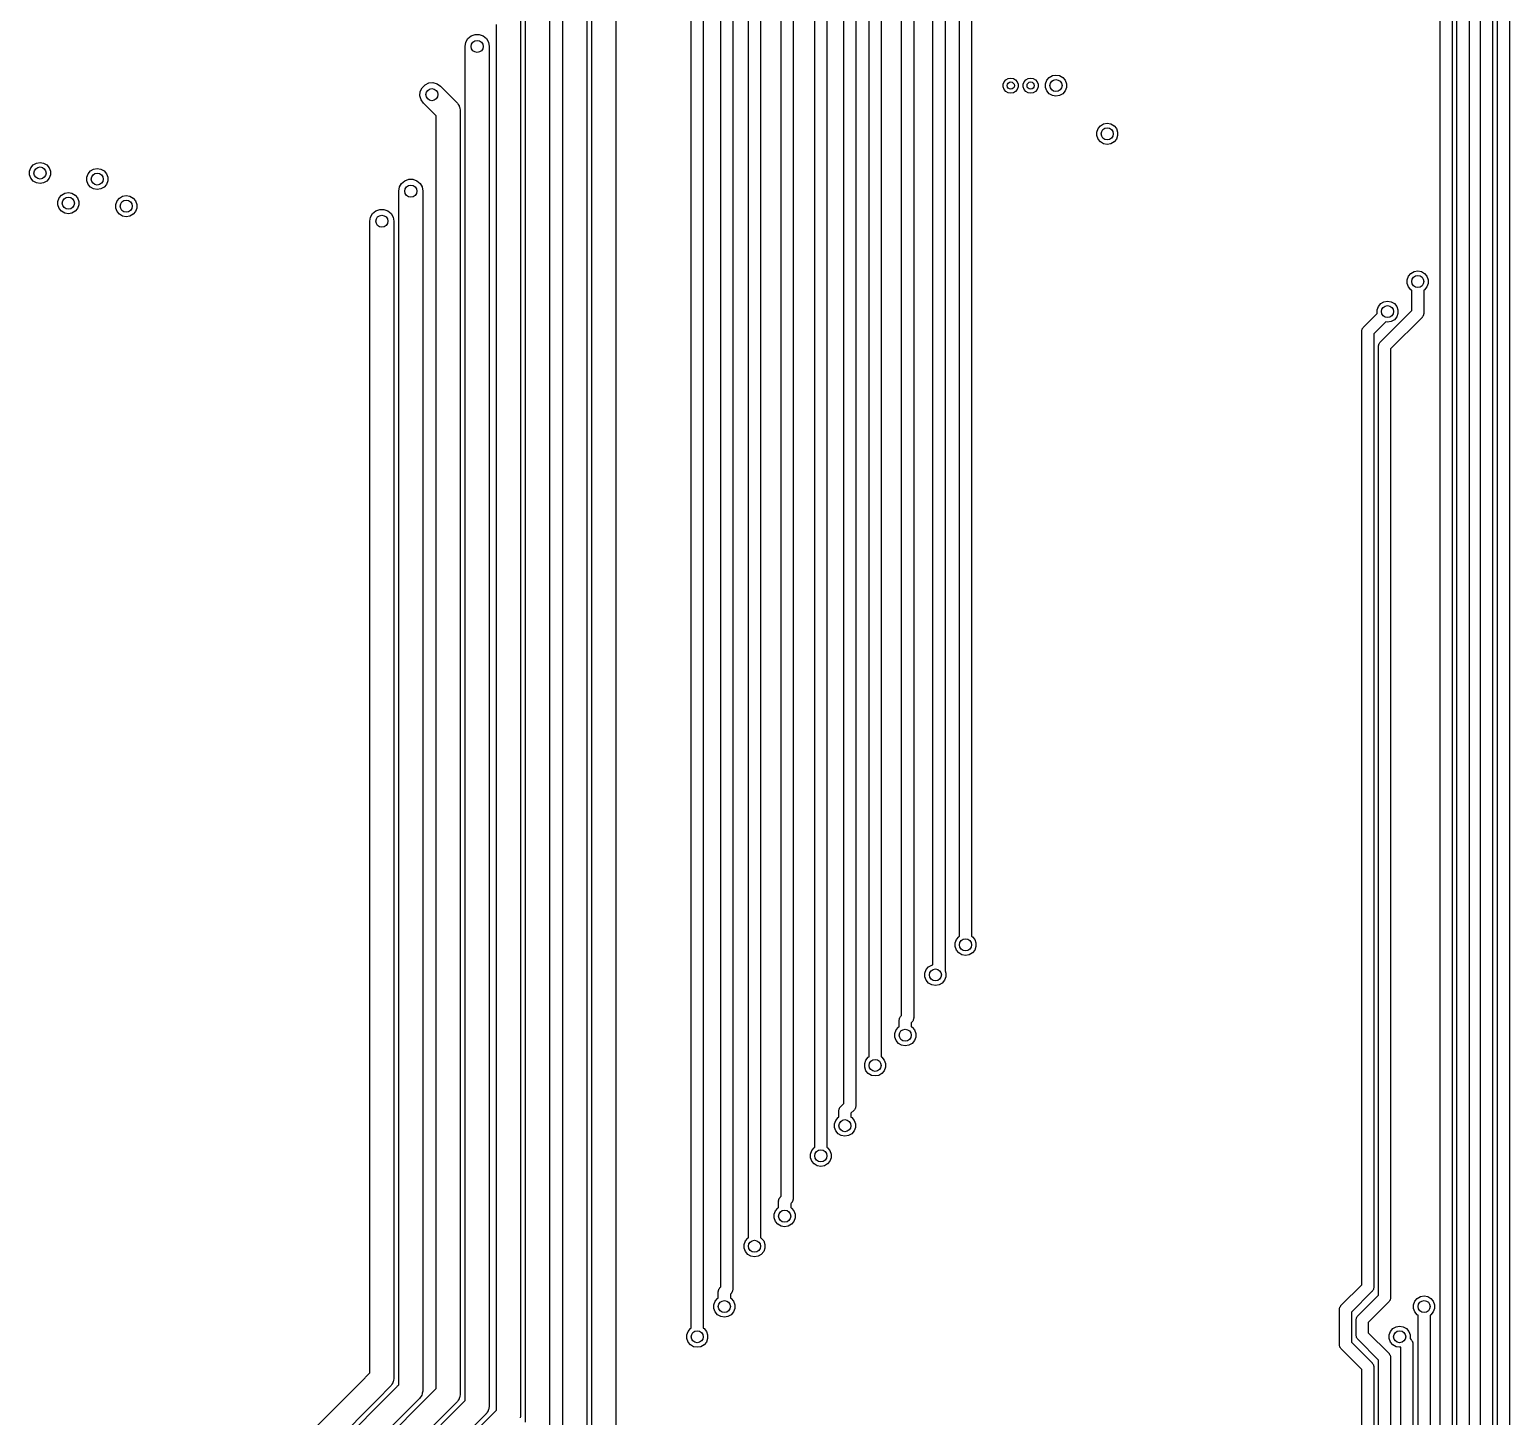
# Model space of a CAD drawing. Extents: x 25 to 346, y -457 to -16.
# Drawn here: x 116.8 to 179.1, y -164.6 to -106.2 of the extents above; entities that cross this region are included whole.
import ezdxf

# ---------------------------------------------------------------- set-up
doc = ezdxf.new("R2010")
doc.units = 0
doc.header["$MEASUREMENT"] = 0
doc.layers.add('BLACK', color=7, linetype='CONTINUOUS')

msp = doc.modelspace()

# ---------------------------------------------------------------- linework, layer by layer
at = {"layer": 'Black'}
for p, q in [((176.911, -293.053), (176.911, -35.56)), ((177.419, -35.56), (177.419, -293.053)), ((176.2, -294.881), (176.2, -36.83)), ((176.708, -36.83), (176.708, -294.881)), ((177.902, -325.158), (177.902, -71.12)), ((178.41, -71.12), (178.41, -325.053)), ((178.613, -271.45), (178.613, -71.755)), ((179.121, -71.8602), (179.121, -271.45)), ((145.898, -159.185), (145.898, -97.5015)), ((146.406, -97.3963), (146.406, -159.29)), ((148.438, -155.375), (148.438, -97.5015)), ((148.946, -97.3963), (148.946, -155.48)), ((151.079, -151.463), (151.079, -97.6031)), ((151.587, -97.4979), (151.587, -151.568)), ((153.518, -147.755), (153.518, -97.5015)), ((154.026, -97.3963), (154.026, -147.86)), ((144.653, -160.929), (144.653, -99.4256)), ((145.161, -99.4417), (145.161, -160.929)), ((147.066, -157.119), (147.066, -99.3523)), ((147.574, -99.4641), (147.574, -157.119)), ((149.86, -153.309), (149.86, -99.4551)), ((150.368, -99.3816), (150.368, -153.309)), ((152.146, -149.499), (152.146, -99.3523)), ((152.654, -99.4641), (152.654, -149.499)), ((154.838, -145.622), (154.838, -99.4372)), ((155.346, -99.4372), (155.346, -145.882)), ((155.956, -144.419), (155.956, -99.4039)), ((156.464, -99.5091), (156.464, -144.419)), ((141.478, -104.648), (141.478, -165.879)), ((138.684, -105.302), (138.684, -165.1)), ((140.259, -105.153), (140.259, -165.374)), ((140.462, -165.668), (140.462, -104.858)), ((137.465, -105.807), (137.465, -164.595)), ((137.668, -164.89), (137.668, -105.513)), ((139.243, -165.163), (139.243, -105.363)), ((135.247, -106.607), (135.382, -106.494)), ((135.382, -106.494), (135.548, -106.434)), ((135.548, -106.434), (135.724, -106.434)), ((135.724, -106.434), (135.89, -106.494)), ((135.89, -106.494), (136.025, -106.607)), ((136.449, -164.385), (136.449, -106.018)), ((135.128, -106.934), (135.159, -106.76)), ((135.128, -163.981), (135.128, -106.934)), ((135.159, -106.76), (135.247, -106.607)), ((136.025, -106.607), (136.113, -106.76)), ((136.113, -106.76), (136.144, -106.934)), ((136.144, -106.934), (136.144, -164.192)), ((133.6, -108.475), (133.775, -108.46)), ((133.775, -108.46), (133.946, -108.506)), ((157.801, -108.53), (157.839, -108.426)), ((157.839, -108.426), (157.91, -108.341)), ((157.91, -108.341), (158.006, -108.286)), ((158.006, -108.286), (158.115, -108.266)), ((158.115, -108.266), (158.224, -108.286)), ((158.224, -108.286), (158.32, -108.341)), ((158.32, -108.341), (158.391, -108.426)), ((158.391, -108.426), (158.429, -108.53)), ((158.639, -108.53), (158.677, -108.426)), ((158.677, -108.426), (158.748, -108.341)), ((158.748, -108.341), (158.844, -108.286)), ((158.844, -108.286), (158.953, -108.266)), ((158.953, -108.266), (159.062, -108.286)), ((159.062, -108.286), (159.158, -108.341)), ((159.158, -108.341), (159.229, -108.426)), ((159.229, -108.426), (159.267, -108.53)), ((159.581, -108.508), (159.634, -108.362)), ((159.634, -108.362), (159.733, -108.243)), ((159.733, -108.243), (159.867, -108.166)), ((159.867, -108.166), (160.02, -108.139)), ((160.02, -108.139), (160.173, -108.166)), ((160.173, -108.166), (160.307, -108.243)), ((160.307, -108.243), (160.406, -108.362)), ((160.406, -108.362), (160.459, -108.508)), ((133.225, -109.01), (133.24, -108.835)), ((133.271, -109.181), (133.225, -109.01)), ((133.24, -108.835), (133.315, -108.675)), ((133.315, -108.675), (133.44, -108.55)), ((133.44, -108.55), (133.6, -108.475)), ((133.946, -108.506), (134.09, -108.607)), ((134.09, -108.607), (134.776, -109.293)), ((157.801, -108.64), (157.801, -108.53)), ((157.839, -108.744), (157.801, -108.64)), ((157.91, -108.829), (157.839, -108.744)), ((158.006, -108.884), (157.91, -108.829)), ((158.115, -108.904), (158.006, -108.884)), ((158.224, -108.884), (158.115, -108.904)), ((158.32, -108.829), (158.224, -108.884)), ((158.391, -108.744), (158.32, -108.829)), ((158.429, -108.64), (158.391, -108.744)), ((158.429, -108.53), (158.429, -108.64)), ((158.639, -108.64), (158.639, -108.53)), ((158.677, -108.744), (158.639, -108.64)), ((158.748, -108.829), (158.677, -108.744)), ((158.844, -108.884), (158.748, -108.829)), ((158.953, -108.904), (158.844, -108.884)), ((159.062, -108.884), (158.953, -108.904)), ((159.158, -108.829), (159.062, -108.884)), ((159.229, -108.744), (159.158, -108.829)), ((159.267, -108.64), (159.229, -108.744)), ((159.267, -108.53), (159.267, -108.64)), ((159.581, -108.662), (159.581, -108.508)), ((159.634, -108.808), (159.581, -108.662)), ((159.733, -108.927), (159.634, -108.808)), ((159.867, -109.004), (159.733, -108.927)), ((160.02, -109.031), (159.867, -109.004)), ((160.173, -109.004), (160.02, -109.031)), ((160.307, -108.927), (160.173, -109.004)), ((160.406, -108.808), (160.307, -108.927)), ((160.459, -108.662), (160.406, -108.808)), ((160.459, -108.508), (160.459, -108.662)), ((133.372, -109.325), (133.271, -109.181)), ((133.909, -109.862), (133.372, -109.325)), ((134.776, -109.293), (134.789, -109.311)), ((134.789, -109.311), (134.806, -109.325)), ((134.806, -109.325), (134.839, -109.383)), ((134.839, -109.383), (134.877, -109.437)), ((134.877, -109.437), (134.883, -109.459)), ((134.883, -109.459), (134.894, -109.478)), ((134.894, -109.478), (134.906, -109.543)), ((134.906, -109.543), (134.923, -109.608)), ((134.923, -109.608), (134.921, -109.63)), ((134.921, -109.63), (134.925, -109.652)), ((134.925, -109.652), (134.925, -111.887)), ((133.909, -111.887), (133.909, -109.862)), ((161.793, -110.394), (161.892, -110.275)), ((161.892, -110.275), (162.026, -110.198)), ((162.026, -110.198), (162.179, -110.171)), ((162.179, -110.171), (162.332, -110.198)), ((162.332, -110.198), (162.466, -110.275)), ((162.466, -110.275), (162.565, -110.394)), ((161.74, -110.54), (161.793, -110.394)), ((161.74, -110.694), (161.74, -110.54)), ((161.793, -110.84), (161.74, -110.694)), ((161.892, -110.959), (161.793, -110.84)), ((162.026, -111.036), (161.892, -110.959)), ((162.466, -110.959), (162.332, -111.036)), ((162.565, -110.84), (162.466, -110.959)), ((162.565, -110.394), (162.618, -110.54)), ((162.618, -110.694), (162.565, -110.84)), ((162.618, -110.54), (162.618, -110.694)), ((162.179, -111.063), (162.026, -111.036)), ((162.332, -111.036), (162.179, -111.063)), ((116.782, -112.191), (116.835, -112.045)), ((116.782, -112.345), (116.782, -112.191)), ((116.835, -112.045), (116.934, -111.926)), ((116.934, -111.926), (117.068, -111.849)), ((117.068, -111.849), (117.221, -111.822)), ((117.221, -111.822), (117.374, -111.849)), ((117.374, -111.849), (117.508, -111.926)), ((117.508, -111.926), (117.607, -112.045)), ((117.607, -112.045), (117.66, -112.191)), ((117.66, -112.191), (117.66, -112.345)), ((119.248, -112.299), (119.347, -112.18)), ((119.347, -112.18), (119.481, -112.103)), ((119.481, -112.103), (119.634, -112.076)), ((119.634, -112.076), (119.787, -112.103)), ((119.787, -112.103), (119.921, -112.18)), ((119.921, -112.18), (120.02, -112.299)), ((133.909, -163.476), (133.909, -111.887)), ((134.925, -111.887), (134.925, -163.687)), ((116.835, -112.491), (116.782, -112.345)), ((116.934, -112.61), (116.835, -112.491)), ((117.068, -112.687), (116.934, -112.61)), ((117.221, -112.714), (117.068, -112.687)), ((117.374, -112.687), (117.221, -112.714)), ((117.508, -112.61), (117.374, -112.687)), ((117.607, -112.491), (117.508, -112.61)), ((117.66, -112.345), (117.607, -112.491)), ((119.195, -112.445), (119.248, -112.299)), ((119.195, -112.6), (119.195, -112.445)), ((119.248, -112.745), (119.195, -112.6)), ((119.347, -112.864), (119.248, -112.745)), ((120.02, -112.745), (119.921, -112.864)), ((120.02, -112.299), (120.073, -112.445)), ((120.073, -112.6), (120.02, -112.745)), ((120.073, -112.445), (120.073, -112.6)), ((132.365, -112.856), (132.453, -112.703)), ((132.453, -112.703), (132.588, -112.59)), ((132.588, -112.59), (132.754, -112.53)), ((132.754, -112.53), (132.93, -112.53)), ((132.93, -112.53), (133.096, -112.59)), ((133.096, -112.59), (133.231, -112.703)), ((133.231, -112.703), (133.319, -112.856)), ((117.975, -113.461), (118.028, -113.315)), ((118.028, -113.315), (118.128, -113.196)), ((118.128, -113.196), (118.262, -113.119)), ((118.262, -113.119), (118.415, -113.092)), ((118.415, -113.092), (118.567, -113.119)), ((118.567, -113.119), (118.702, -113.196)), ((118.702, -113.196), (118.801, -113.315)), ((118.801, -113.315), (118.854, -113.461)), ((119.481, -112.941), (119.347, -112.864)), ((119.634, -112.968), (119.481, -112.941)), ((119.787, -112.941), (119.634, -112.968)), ((119.921, -112.864), (119.787, -112.941)), ((120.414, -113.588), (120.467, -113.442)), ((120.467, -113.442), (120.566, -113.323)), ((120.566, -113.323), (120.701, -113.246)), ((120.701, -113.246), (120.853, -113.219)), ((120.853, -113.219), (121.006, -113.246)), ((121.006, -113.246), (121.14, -113.323)), ((121.14, -113.323), (121.24, -113.442)), ((121.24, -113.442), (121.293, -113.588)), ((132.334, -113.03), (132.365, -112.856)), ((132.334, -163.312), (132.334, -113.03)), ((133.319, -112.856), (133.35, -113.03)), ((133.35, -113.03), (133.35, -163.522)), ((117.975, -113.615), (117.975, -113.461)), ((118.028, -113.761), (117.975, -113.615)), ((118.128, -113.88), (118.028, -113.761)), ((118.262, -113.957), (118.128, -113.88)), ((118.415, -113.984), (118.262, -113.957)), ((118.567, -113.957), (118.415, -113.984)), ((118.702, -113.88), (118.567, -113.957)), ((118.801, -113.761), (118.702, -113.88)), ((118.854, -113.615), (118.801, -113.761)), ((118.854, -113.461), (118.854, -113.615)), ((120.414, -113.742), (120.414, -113.588)), ((120.467, -113.888), (120.414, -113.742)), ((120.566, -114.007), (120.467, -113.888)), ((120.701, -114.084), (120.566, -114.007)), ((121.14, -114.007), (121.006, -114.084)), ((121.24, -113.888), (121.14, -114.007)), ((121.293, -113.742), (121.24, -113.888)), ((121.293, -113.588), (121.293, -113.742)), ((131.145, -114.126), (131.234, -113.973)), ((131.234, -113.973), (131.369, -113.86)), ((131.369, -113.86), (131.535, -113.8)), ((131.535, -113.8), (131.711, -113.8)), ((131.711, -113.8), (131.877, -113.86)), ((131.877, -113.86), (132.012, -113.973)), ((132.012, -113.973), (132.1, -114.126)), ((120.853, -114.111), (120.701, -114.084)), ((121.006, -114.084), (120.853, -114.111)), ((131.115, -114.3), (131.145, -114.126)), ((131.115, -162.807), (131.115, -114.3)), ((132.1, -114.126), (132.131, -114.3)), ((132.131, -114.3), (132.131, -163.017)), ((174.874, -116.617), (174.973, -116.498)), ((174.973, -116.498), (175.107, -116.421)), ((175.107, -116.421), (175.26, -116.394)), ((175.26, -116.394), (175.413, -116.421)), ((175.413, -116.421), (175.547, -116.498)), ((175.547, -116.498), (175.646, -116.617)), ((174.821, -116.763), (174.874, -116.617)), ((174.821, -116.917), (174.821, -116.763)), ((174.874, -117.063), (174.821, -116.917)), ((174.973, -117.182), (174.874, -117.063)), ((175.006, -117.201), (174.973, -117.182)), ((175.547, -117.182), (175.514, -117.201)), ((175.646, -117.063), (175.547, -117.182)), ((175.646, -116.617), (175.699, -116.763)), ((175.699, -116.917), (175.646, -117.063)), ((175.699, -116.763), (175.699, -116.917)), ((173.601, -117.884), (173.701, -117.766)), ((173.701, -117.766), (173.835, -117.688)), ((173.835, -117.688), (173.987, -117.661)), ((173.987, -117.661), (174.14, -117.688)), ((174.14, -117.688), (174.274, -117.766)), ((174.274, -117.766), (174.374, -117.884)), ((175.006, -118.064), (175.006, -117.201)), ((175.514, -117.201), (175.514, -118.169)), ((172.972, -118.763), (173.549, -118.187)), ((173.548, -118.03), (173.601, -117.884)), ((173.548, -118.185), (173.548, -118.03)), ((173.549, -118.187), (173.548, -118.185)), ((173.683, -119.387), (175.006, -118.064)), ((175.44, -118.349), (174.117, -119.672)), ((174.374, -118.331), (174.274, -118.449)), ((174.374, -117.884), (174.427, -118.03)), ((174.427, -118.185), (174.374, -118.331)), ((174.427, -118.03), (174.427, -118.185)), ((175.446, -118.34), (175.44, -118.349)), ((175.455, -118.333), (175.446, -118.34)), ((175.471, -118.304), (175.455, -118.333)), ((175.49, -118.277), (175.471, -118.304)), ((175.493, -118.266), (175.49, -118.277)), ((175.499, -118.256), (175.493, -118.266)), ((175.504, -118.224), (175.499, -118.256)), ((175.513, -118.191), (175.504, -118.224)), ((175.514, -118.169), (175.512, -118.18)), ((175.512, -118.18), (175.513, -118.191)), ((172.898, -118.943), (172.9, -118.932)), ((172.898, -159.102), (172.898, -118.943)), ((172.899, -118.921), (172.907, -118.889)), ((172.9, -118.932), (172.899, -118.921)), ((172.907, -118.889), (172.913, -118.856)), ((172.913, -118.856), (172.919, -118.846)), ((172.919, -118.846), (172.922, -118.836)), ((172.922, -118.836), (172.941, -118.808)), ((172.941, -118.808), (172.957, -118.78)), ((172.957, -118.78), (172.966, -118.773)), ((172.966, -118.773), (172.972, -118.763)), ((173.913, -118.541), (173.406, -119.048)), ((173.406, -119.048), (173.406, -159.207)), ((173.987, -118.554), (173.913, -118.541)), ((174.14, -118.527), (173.987, -118.554)), ((174.274, -118.449), (174.14, -118.527)), ((173.609, -119.566), (173.611, -119.555)), ((173.609, -159.534), (173.609, -119.566)), ((173.61, -119.544), (173.619, -119.512)), ((173.611, -119.555), (173.61, -119.544)), ((173.619, -119.512), (173.624, -119.479)), ((173.624, -119.479), (173.63, -119.47)), ((173.63, -119.47), (173.633, -119.459)), ((173.633, -119.459), (173.652, -119.432)), ((173.652, -119.432), (173.668, -119.403)), ((173.668, -119.403), (173.677, -119.396)), ((173.677, -119.396), (173.683, -119.387)), ((174.117, -119.672), (174.117, -159.639)), ((155.771, -144.703), (155.824, -144.557)), ((155.824, -144.557), (155.923, -144.438)), ((155.923, -144.438), (155.956, -144.419)), ((156.464, -144.419), (156.497, -144.438)), ((156.497, -144.438), (156.596, -144.557)), ((156.596, -144.557), (156.649, -144.703)), ((155.771, -144.857), (155.771, -144.703)), ((155.824, -145.003), (155.771, -144.857)), ((155.923, -145.122), (155.824, -145.003)), ((156.057, -145.199), (155.923, -145.122)), ((156.21, -145.226), (156.057, -145.199)), ((156.363, -145.199), (156.21, -145.226)), ((156.497, -145.122), (156.363, -145.199)), ((156.596, -145.003), (156.497, -145.122)), ((156.649, -144.857), (156.596, -145.003)), ((156.649, -144.703), (156.649, -144.857)), ((154.501, -145.973), (154.554, -145.827)), ((154.554, -145.827), (154.653, -145.708)), ((154.653, -145.708), (154.787, -145.631)), ((154.787, -145.631), (154.838, -145.622)), ((154.501, -146.127), (154.501, -145.973)), ((154.554, -146.273), (154.501, -146.127)), ((154.653, -146.392), (154.554, -146.273)), ((154.787, -146.469), (154.653, -146.392)), ((154.94, -146.496), (154.787, -146.469)), ((155.093, -146.469), (154.94, -146.496)), ((155.227, -146.392), (155.093, -146.469)), ((155.326, -146.273), (155.227, -146.392)), ((155.379, -146.127), (155.326, -146.273)), ((155.346, -145.882), (155.379, -145.973)), ((155.379, -145.973), (155.379, -146.127)), ((153.284, -148.367), (153.383, -148.248)), ((153.383, -148.248), (153.416, -148.229)), ((153.416, -147.961), (153.418, -147.95)), ((153.416, -148.229), (153.416, -147.961)), ((153.417, -147.939), (153.426, -147.907)), ((153.418, -147.95), (153.417, -147.939)), ((153.426, -147.907), (153.431, -147.875)), ((153.431, -147.875), (153.437, -147.865)), ((153.437, -147.865), (153.44, -147.854)), ((153.44, -147.854), (153.459, -147.827)), ((153.459, -147.827), (153.475, -147.798)), ((153.475, -147.798), (153.484, -147.791)), ((153.484, -147.791), (153.49, -147.782)), ((153.49, -147.782), (153.518, -147.755)), ((153.951, -148.039), (153.924, -148.067)), ((153.924, -148.067), (153.924, -148.229)), ((153.924, -148.229), (153.957, -148.248)), ((153.958, -148.03), (153.951, -148.039)), ((153.957, -148.248), (154.056, -148.367)), ((153.966, -148.023), (153.958, -148.03)), ((153.983, -147.994), (153.966, -148.023)), ((154.002, -147.967), (153.983, -147.994)), ((154.005, -147.956), (154.002, -147.967)), ((154.01, -147.947), (154.005, -147.956)), ((154.016, -147.914), (154.01, -147.947)), ((154.025, -147.882), (154.016, -147.914)), ((154.026, -147.86), (154.024, -147.871)), ((154.024, -147.871), (154.025, -147.882)), ((153.231, -148.513), (153.284, -148.367)), ((153.231, -148.667), (153.231, -148.513)), ((153.284, -148.813), (153.231, -148.667)), ((153.383, -148.932), (153.284, -148.813)), ((153.517, -149.009), (153.383, -148.932)), ((153.957, -148.932), (153.823, -149.009)), ((154.056, -148.813), (153.957, -148.932)), ((154.056, -148.367), (154.109, -148.513)), ((154.109, -148.667), (154.056, -148.813)), ((154.109, -148.513), (154.109, -148.667)), ((152.014, -149.637), (152.113, -149.518)), ((152.113, -149.518), (152.146, -149.499)), ((152.654, -149.499), (152.687, -149.518)), ((152.687, -149.518), (152.786, -149.637)), ((153.67, -149.036), (153.517, -149.009)), ((153.823, -149.009), (153.67, -149.036)), ((151.961, -149.783), (152.014, -149.637)), ((151.961, -149.937), (151.961, -149.783)), ((152.014, -150.083), (151.961, -149.937)), ((152.113, -150.202), (152.014, -150.083)), ((152.247, -150.279), (152.113, -150.202)), ((152.687, -150.202), (152.553, -150.279)), ((152.786, -150.083), (152.687, -150.202)), ((152.786, -149.637), (152.839, -149.783)), ((152.839, -149.937), (152.786, -150.083)), ((152.839, -149.783), (152.839, -149.937)), ((152.4, -150.306), (152.247, -150.279)), ((152.553, -150.279), (152.4, -150.306)), ((150.95, -151.592), (151.079, -151.463)), ((150.744, -152.177), (150.843, -152.058)), ((150.843, -152.058), (150.876, -152.039)), ((150.876, -151.771), (150.878, -151.76)), ((150.876, -152.039), (150.876, -151.771)), ((150.877, -151.749), (150.886, -151.717)), ((150.878, -151.76), (150.877, -151.749)), ((150.886, -151.717), (150.891, -151.685)), ((150.891, -151.685), (150.897, -151.675)), ((150.897, -151.675), (150.9, -151.664)), ((150.9, -151.664), (150.919, -151.637)), ((150.919, -151.637), (150.935, -151.608)), ((150.935, -151.608), (150.944, -151.601)), ((150.944, -151.601), (150.95, -151.592)), ((151.513, -151.748), (151.384, -151.877)), ((151.384, -151.877), (151.384, -152.039)), ((151.384, -152.039), (151.417, -152.058)), ((151.417, -152.058), (151.516, -152.177)), ((151.519, -151.739), (151.513, -151.748)), ((151.528, -151.731), (151.519, -151.739)), ((151.544, -151.703), (151.528, -151.731)), ((151.563, -151.676), (151.544, -151.703)), ((151.566, -151.665), (151.563, -151.676)), ((151.572, -151.655), (151.566, -151.665)), ((151.578, -151.622), (151.572, -151.655)), ((151.586, -151.59), (151.578, -151.622)), ((151.587, -151.568), (151.585, -151.579)), ((151.585, -151.579), (151.586, -151.59)), ((150.691, -152.323), (150.744, -152.177)), ((150.691, -152.477), (150.691, -152.323)), ((150.744, -152.623), (150.691, -152.477)), ((150.843, -152.742), (150.744, -152.623)), ((151.516, -152.623), (151.417, -152.742)), ((151.516, -152.177), (151.569, -152.323)), ((151.569, -152.477), (151.516, -152.623)), ((151.569, -152.323), (151.569, -152.477)), ((149.728, -153.447), (149.827, -153.328)), ((149.827, -153.328), (149.86, -153.309)), ((150.368, -153.309), (150.401, -153.328)), ((150.401, -153.328), (150.5, -153.447)), ((150.977, -152.819), (150.843, -152.742)), ((151.13, -152.846), (150.977, -152.819)), ((151.283, -152.819), (151.13, -152.846)), ((151.417, -152.742), (151.283, -152.819)), ((149.675, -153.593), (149.728, -153.447)), ((149.675, -153.747), (149.675, -153.593)), ((149.728, -153.893), (149.675, -153.747)), ((149.827, -154.012), (149.728, -153.893)), ((150.5, -153.893), (150.401, -154.012)), ((150.5, -153.447), (150.553, -153.593)), ((150.553, -153.747), (150.5, -153.893)), ((150.553, -153.593), (150.553, -153.747)), ((149.961, -154.089), (149.827, -154.012)), ((150.114, -154.116), (149.961, -154.089)), ((150.267, -154.089), (150.114, -154.116)), ((150.401, -154.012), (150.267, -154.089)), ((148.336, -155.581), (148.338, -155.57)), ((148.336, -155.849), (148.336, -155.581)), ((148.337, -155.559), (148.346, -155.527)), ((148.338, -155.57), (148.337, -155.559)), ((148.346, -155.527), (148.351, -155.495)), ((148.351, -155.495), (148.357, -155.485)), ((148.357, -155.485), (148.36, -155.474)), ((148.36, -155.474), (148.379, -155.447)), ((148.379, -155.447), (148.395, -155.418)), ((148.395, -155.418), (148.404, -155.411)), ((148.404, -155.411), (148.41, -155.402)), ((148.41, -155.402), (148.438, -155.375)), ((148.871, -155.659), (148.844, -155.687)), ((148.844, -155.687), (148.844, -155.849)), ((148.878, -155.65), (148.871, -155.659)), ((148.886, -155.643), (148.878, -155.65)), ((148.903, -155.614), (148.886, -155.643)), ((148.922, -155.587), (148.903, -155.614)), ((148.925, -155.576), (148.922, -155.587)), ((148.93, -155.567), (148.925, -155.576)), ((148.936, -155.534), (148.93, -155.567)), ((148.945, -155.502), (148.936, -155.534)), ((148.946, -155.48), (148.944, -155.491)), ((148.944, -155.491), (148.945, -155.502)), ((148.151, -156.133), (148.204, -155.987)), ((148.151, -156.287), (148.151, -156.133)), ((148.204, -156.433), (148.151, -156.287)), ((148.204, -155.987), (148.303, -155.868)), ((148.303, -156.552), (148.204, -156.433)), ((148.303, -155.868), (148.336, -155.849)), ((148.844, -155.849), (148.877, -155.868)), ((148.877, -155.868), (148.976, -155.987)), ((148.976, -156.433), (148.877, -156.552)), ((148.976, -155.987), (149.029, -156.133)), ((149.029, -156.287), (148.976, -156.433)), ((149.029, -156.133), (149.029, -156.287)), ((148.437, -156.629), (148.303, -156.552)), ((148.59, -156.656), (148.437, -156.629)), ((148.743, -156.629), (148.59, -156.656)), ((148.877, -156.552), (148.743, -156.629)), ((146.881, -157.403), (146.934, -157.257)), ((146.881, -157.557), (146.881, -157.403)), ((146.934, -157.703), (146.881, -157.557)), ((146.934, -157.257), (147.033, -157.138)), ((147.033, -157.822), (146.934, -157.703)), ((147.033, -157.138), (147.066, -157.119)), ((147.574, -157.119), (147.607, -157.138)), ((147.607, -157.138), (147.706, -157.257)), ((147.706, -157.703), (147.607, -157.822)), ((147.706, -157.257), (147.759, -157.403)), ((147.759, -157.557), (147.706, -157.703)), ((147.759, -157.403), (147.759, -157.557)), ((147.167, -157.899), (147.033, -157.822)), ((147.32, -157.926), (147.167, -157.899)), ((147.473, -157.899), (147.32, -157.926)), ((147.607, -157.822), (147.473, -157.899)), ((145.796, -159.391), (145.798, -159.38)), ((145.796, -159.659), (145.796, -159.391)), ((145.797, -159.369), (145.806, -159.337)), ((145.798, -159.38), (145.797, -159.369)), ((145.806, -159.337), (145.811, -159.305)), ((145.811, -159.305), (145.817, -159.295)), ((145.817, -159.295), (145.82, -159.284)), ((145.82, -159.284), (145.839, -159.257)), ((145.839, -159.257), (145.855, -159.228)), ((145.855, -159.228), (145.864, -159.221)), ((145.864, -159.221), (145.87, -159.212)), ((145.87, -159.212), (145.898, -159.185)), ((146.331, -159.469), (146.304, -159.497)), ((146.304, -159.497), (146.304, -159.659)), ((146.338, -159.46), (146.331, -159.469)), ((146.346, -159.453), (146.338, -159.46)), ((146.363, -159.424), (146.346, -159.453)), ((146.382, -159.397), (146.363, -159.424)), ((146.385, -159.386), (146.382, -159.397)), ((146.39, -159.377), (146.385, -159.386)), ((146.396, -159.344), (146.39, -159.377)), ((146.405, -159.312), (146.396, -159.344)), ((146.406, -159.29), (146.404, -159.301)), ((146.404, -159.301), (146.405, -159.312)), ((172.032, -159.967), (172.898, -159.102)), ((173.331, -159.387), (172.466, -160.252)), ((172.744, -160.399), (173.609, -159.534)), ((173.338, -159.378), (173.331, -159.387)), ((173.346, -159.37), (173.338, -159.378)), ((173.363, -159.342), (173.346, -159.37)), ((173.382, -159.315), (173.363, -159.342)), ((173.385, -159.304), (173.382, -159.315)), ((173.39, -159.294), (173.385, -159.304)), ((173.396, -159.261), (173.39, -159.294)), ((173.405, -159.229), (173.396, -159.261)), ((173.406, -159.207), (173.404, -159.218)), ((173.404, -159.218), (173.405, -159.229)), ((175.374, -159.601), (175.527, -159.574)), ((175.527, -159.574), (175.679, -159.601)), ((145.611, -159.943), (145.664, -159.797)), ((145.611, -160.097), (145.611, -159.943)), ((145.664, -160.243), (145.611, -160.097)), ((145.664, -159.797), (145.763, -159.678)), ((145.763, -159.678), (145.796, -159.659)), ((146.304, -159.659), (146.337, -159.678)), ((146.337, -159.678), (146.436, -159.797)), ((146.436, -159.797), (146.489, -159.943)), ((146.489, -160.097), (146.436, -160.243)), ((146.489, -159.943), (146.489, -160.097)), ((171.958, -160.147), (171.96, -160.136)), ((171.958, -161.62), (171.958, -160.147)), ((171.959, -160.125), (171.968, -160.093)), ((171.96, -160.136), (171.959, -160.125)), ((171.968, -160.093), (171.973, -160.06)), ((171.973, -160.06), (171.979, -160.05)), ((171.979, -160.05), (171.982, -160.04)), ((171.982, -160.04), (172.001, -160.012)), ((172.001, -160.012), (172.017, -159.984)), ((172.017, -159.984), (172.026, -159.977)), ((172.026, -159.977), (172.032, -159.967)), ((174.043, -159.819), (173.177, -160.684)), ((174.049, -159.809), (174.043, -159.819)), ((174.058, -159.802), (174.049, -159.809)), ((174.074, -159.774), (174.058, -159.802)), ((174.093, -159.746), (174.074, -159.774)), ((174.096, -159.736), (174.093, -159.746)), ((174.102, -159.726), (174.096, -159.736)), ((174.107, -159.693), (174.102, -159.726)), ((174.116, -159.661), (174.107, -159.693)), ((174.117, -159.639), (174.115, -159.65)), ((174.115, -159.65), (174.116, -159.661)), ((175.087, -159.943), (175.14, -159.797)), ((175.087, -160.097), (175.087, -159.943)), ((175.14, -160.243), (175.087, -160.097)), ((175.14, -159.797), (175.24, -159.678)), ((175.24, -159.678), (175.374, -159.601)), ((175.679, -159.601), (175.814, -159.678)), ((175.814, -159.678), (175.913, -159.797)), ((175.913, -159.797), (175.966, -159.943)), ((175.966, -160.097), (175.913, -160.243)), ((175.966, -159.943), (175.966, -160.097)), ((145.763, -160.362), (145.664, -160.243)), ((145.897, -160.439), (145.763, -160.362)), ((146.05, -160.466), (145.897, -160.439)), ((146.203, -160.439), (146.05, -160.466)), ((146.337, -160.362), (146.203, -160.439)), ((146.436, -160.243), (146.337, -160.362)), ((172.466, -160.252), (172.466, -161.515)), ((172.669, -160.579), (172.671, -160.568)), ((172.669, -161.229), (172.669, -160.579)), ((172.67, -160.557), (172.679, -160.525)), ((172.671, -160.568), (172.67, -160.557)), ((172.679, -160.525), (172.685, -160.492)), ((172.685, -160.492), (172.69, -160.482)), ((172.69, -160.482), (172.693, -160.471)), ((172.693, -160.471), (172.712, -160.444)), ((172.712, -160.444), (172.729, -160.416)), ((172.729, -160.416), (172.737, -160.408)), ((172.737, -160.408), (172.744, -160.399)), ((173.177, -160.684), (173.177, -161.124)), ((175.24, -160.362), (175.14, -160.243)), ((175.273, -160.381), (175.24, -160.362)), ((175.273, -330.149), (175.273, -160.381)), ((175.814, -160.362), (175.781, -160.381)), ((175.781, -160.381), (175.781, -330.044)), ((175.913, -160.243), (175.814, -160.362)), ((144.468, -161.213), (144.521, -161.067)), ((144.468, -161.367), (144.468, -161.213)), ((144.521, -161.513), (144.468, -161.367)), ((144.521, -161.067), (144.62, -160.948)), ((144.62, -160.948), (144.653, -160.929)), ((145.161, -160.929), (145.194, -160.948)), ((145.194, -160.948), (145.293, -161.067)), ((145.293, -161.067), (145.346, -161.213)), ((145.346, -161.367), (145.293, -161.513)), ((145.346, -161.213), (145.346, -161.367)), ((172.671, -161.24), (172.669, -161.229)), ((172.67, -161.251), (172.671, -161.24)), ((172.679, -161.283), (172.67, -161.251)), ((172.685, -161.316), (172.679, -161.283)), ((172.69, -161.326), (172.685, -161.316)), ((172.693, -161.336), (172.69, -161.326)), ((172.712, -161.364), (172.693, -161.336)), ((172.729, -161.392), (172.712, -161.364)), ((172.737, -161.399), (172.729, -161.392)), ((172.744, -161.409), (172.737, -161.399)), ((173.609, -162.274), (172.744, -161.409)), ((173.177, -161.124), (174.043, -161.989)), ((174.059, -161.213), (174.112, -161.067)), ((174.059, -161.367), (174.059, -161.213)), ((174.112, -161.513), (174.059, -161.367)), ((174.112, -161.067), (174.211, -160.948)), ((174.211, -160.948), (174.345, -160.871)), ((174.345, -160.871), (174.498, -160.844)), ((174.498, -160.844), (174.651, -160.871)), ((174.651, -160.871), (174.785, -160.948)), ((174.785, -160.948), (174.884, -161.067)), ((174.884, -161.067), (174.937, -161.213)), ((174.937, -161.213), (174.937, -161.367)), ((174.937, -161.367), (174.937, -161.369)), ((174.937, -161.369), (174.982, -161.415)), ((174.982, -161.415), (174.989, -161.424)), ((174.989, -161.424), (174.997, -161.432)), ((174.997, -161.432), (175.014, -161.46)), ((144.62, -161.632), (144.521, -161.513)), ((144.754, -161.709), (144.62, -161.632)), ((144.907, -161.736), (144.754, -161.709)), ((145.06, -161.709), (144.907, -161.736)), ((145.194, -161.632), (145.06, -161.709)), ((145.293, -161.513), (145.194, -161.632)), ((171.96, -161.631), (171.958, -161.62)), ((171.959, -161.642), (171.96, -161.631)), ((171.968, -161.674), (171.959, -161.642)), ((171.973, -161.707), (171.968, -161.674)), ((171.979, -161.717), (171.973, -161.707)), ((171.982, -161.728), (171.979, -161.717)), ((172.001, -161.755), (171.982, -161.728)), ((172.017, -161.783), (172.001, -161.755)), ((172.026, -161.791), (172.017, -161.783)), ((172.032, -161.8), (172.026, -161.791)), ((172.898, -162.665), (172.032, -161.8)), ((172.466, -161.515), (173.331, -162.38)), ((174.043, -161.989), (174.049, -161.998)), ((174.049, -161.998), (174.058, -162.006)), ((174.058, -162.006), (174.074, -162.034)), ((174.074, -162.034), (174.093, -162.061)), ((174.093, -162.061), (174.096, -162.072)), ((174.096, -162.072), (174.102, -162.082)), ((174.211, -161.632), (174.112, -161.513)), ((174.345, -161.709), (174.211, -161.632)), ((174.498, -161.736), (174.345, -161.709)), ((174.549, -161.727), (174.498, -161.736)), ((174.549, -162.103), (174.549, -161.727)), ((175.014, -161.46), (175.033, -161.487)), ((175.033, -161.487), (175.036, -161.498)), ((175.036, -161.498), (175.041, -161.508)), ((175.041, -161.508), (175.047, -161.541)), ((175.047, -161.541), (175.056, -161.573)), ((175.056, -161.573), (175.055, -161.584)), ((175.055, -161.584), (175.057, -161.595)), ((175.057, -161.595), (175.057, -162.103)), ((172.898, -301.371), (172.898, -162.665)), ((173.331, -162.38), (173.338, -162.39)), ((173.338, -162.39), (173.346, -162.397)), ((173.346, -162.397), (173.363, -162.425)), ((173.363, -162.425), (173.382, -162.453)), ((173.382, -162.453), (173.385, -162.463)), ((173.385, -162.463), (173.39, -162.473)), ((173.39, -162.473), (173.396, -162.506)), ((173.396, -162.506), (173.405, -162.538)), ((173.405, -162.538), (173.404, -162.549)), ((173.404, -162.549), (173.406, -162.56)), ((173.406, -162.56), (173.406, -301.371)), ((173.609, -333.565), (173.609, -162.274)), ((174.102, -162.082), (174.107, -162.115)), ((174.107, -162.115), (174.116, -162.147)), ((174.116, -162.147), (174.115, -162.158)), ((174.115, -162.158), (174.117, -162.169)), ((174.117, -162.169), (174.117, -333.46)), ((174.549, -162.56), (174.549, -162.103)), ((174.549, -331.965), (174.549, -162.56)), ((175.057, -162.103), (175.057, -162.56)), ((175.057, -162.56), (175.057, -331.86)), ((126.488, -167.448), (130.912, -163.024)), ((130.912, -163.024), (130.929, -162.995)), ((130.929, -162.995), (130.946, -162.981)), ((130.946, -162.981), (130.959, -162.963)), ((130.959, -162.963), (131.115, -162.807)), ((132.045, -163.286), (132.012, -163.344)), ((132.083, -163.232), (132.045, -163.286)), ((132.089, -163.21), (132.083, -163.232)), ((132.1, -163.191), (132.089, -163.21)), ((132.112, -163.126), (132.1, -163.191)), ((132.129, -163.061), (132.112, -163.126)), ((132.131, -163.017), (132.127, -163.039)), ((132.127, -163.039), (132.129, -163.061)), ((132.317, -163.329), (132.334, -163.312)), ((131.677, -163.696), (127.356, -168.018)), ((127.708, -167.953), (132.27, -163.39)), ((128.927, -168.458), (133.909, -163.476)), ((131.69, -163.678), (131.677, -163.696)), ((131.707, -163.663), (131.69, -163.678)), ((131.724, -163.635), (131.707, -163.663)), ((131.982, -163.376), (131.724, -163.635)), ((131.995, -163.358), (131.982, -163.376)), ((132.012, -163.344), (131.995, -163.358)), ((132.27, -163.39), (132.287, -163.362)), ((132.287, -163.362), (132.304, -163.347)), ((132.304, -163.347), (132.317, -163.329)), ((133.201, -163.896), (133.035, -164.062)), ((133.302, -163.752), (133.201, -163.896)), ((133.316, -163.702), (133.302, -163.752)), ((133.319, -163.696), (133.316, -163.702)), ((133.323, -163.674), (133.319, -163.696)), ((133.348, -163.581), (133.323, -163.674)), ((133.35, -163.522), (133.346, -163.544)), ((133.346, -163.544), (133.348, -163.566)), ((133.348, -163.566), (133.347, -163.57)), ((133.347, -163.57), (133.348, -163.581)), ((134.877, -163.901), (134.839, -163.956)), ((134.883, -163.88), (134.877, -163.901)), ((134.894, -163.86), (134.883, -163.88)), ((134.906, -163.795), (134.894, -163.86)), ((134.923, -163.731), (134.906, -163.795)), ((134.925, -163.687), (134.921, -163.709)), ((134.921, -163.709), (134.923, -163.731)), ((133.035, -164.062), (128.575, -168.523)), ((134.776, -164.046), (129.794, -169.028)), ((130.146, -168.963), (135.128, -163.981)), ((135.995, -164.551), (131.013, -169.533)), ((131.365, -169.468), (136.449, -164.385)), ((134.789, -164.027), (134.776, -164.046)), ((134.806, -164.013), (134.789, -164.027)), ((134.839, -163.956), (134.806, -164.013)), ((136.008, -164.532), (135.995, -164.551)), ((136.025, -164.518), (136.008, -164.532)), ((136.058, -164.461), (136.025, -164.518)), ((136.096, -164.406), (136.058, -164.461)), ((136.102, -164.385), (136.096, -164.406)), ((136.113, -164.365), (136.102, -164.385)), ((136.125, -164.3), (136.113, -164.365)), ((136.142, -164.236), (136.125, -164.3)), ((136.144, -164.192), (136.14, -164.214)), ((136.14, -164.214), (136.142, -164.236)), ((137.463, -164.639), (137.446, -164.703)), ((137.465, -164.595), (137.461, -164.617)), ((137.461, -164.617), (137.463, -164.639))]:
    msp.add_line(p, q, dxfattribs=at)
for centre, radius in [((135.636, -106.934), 0.254), ((158.115, -108.585), 0.1524), ((158.953, -108.585), 0.1524), ((160.02, -108.585), 0.254), ((133.731, -108.966), 0.254), ((162.179, -110.617), 0.254), ((117.221, -112.268), 0.254), ((119.634, -112.522), 0.254), ((132.842, -113.03), 0.254), ((118.415, -113.538), 0.254), ((120.853, -113.665), 0.254), ((131.623, -114.3), 0.254), ((175.26, -116.84), 0.254), ((173.987, -118.107), 0.254), ((156.21, -144.78), 0.254), ((154.94, -146.05), 0.254), ((153.67, -148.59), 0.254), ((152.4, -149.86), 0.254), ((151.13, -152.4), 0.254), ((150.114, -153.67), 0.254), ((148.59, -156.21), 0.254), ((147.32, -157.48), 0.254), ((146.05, -160.02), 0.254), ((175.527, -160.02), 0.254), ((144.907, -161.29), 0.254), ((174.498, -161.29), 0.254)]:
    msp.add_circle(centre, radius, dxfattribs=at)

doc.saveas('drawing.dxf')
